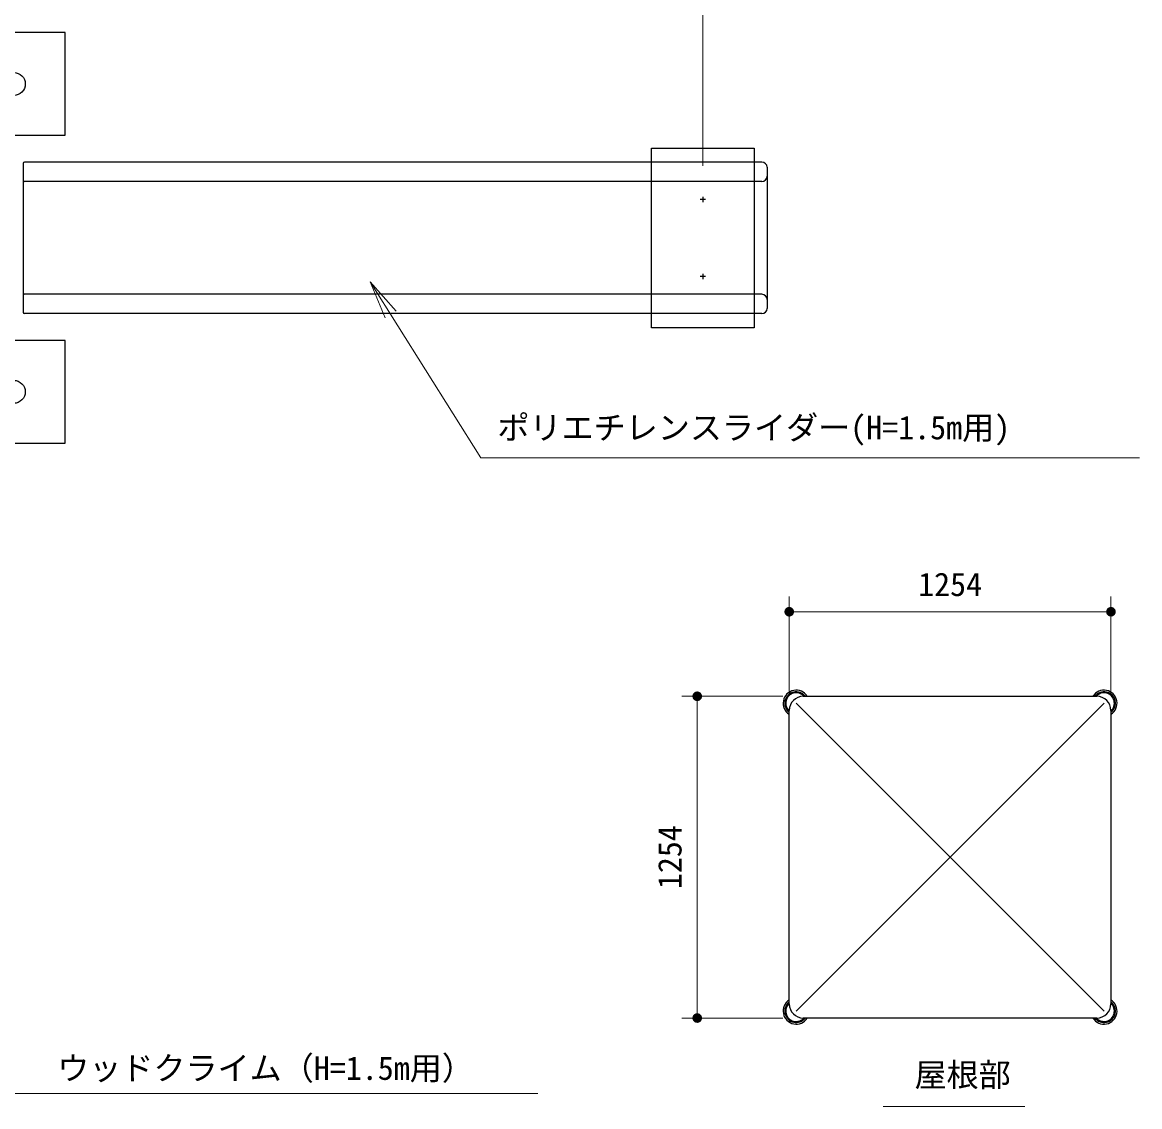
# Model space of a CAD drawing. Units: millimetres at full size, sheet at 1:80. Extents: x 1200 to 32400, y 1200 to 22560.
# Drawn here: x 9044 to 13399, y 15209 to 19435 of the extents above; entities that cross this region are included whole.
import ezdxf
from ezdxf.enums import TextEntityAlignment as Align

# ---------------------------------------------------------------- set-up
doc = ezdxf.new("R2010")
doc.units = ezdxf.units.MM
doc.header["$LTSCALE"] = 80
for name, color, linetype, lineweight in [('D-STR-DIM\u3000寸法線、寸法値', 7, 'Continuous', 13), ('D-STR-HTXT\u3000旗上げ', 7, 'Continuous', 13), ('D-STR-TXT\u3000文字列', 7, 'Continuous', 13), ('D-STR\u3000構造物外形線', 1, 'Continuous', 25)]:
    doc.layers.add(name, color=color, linetype=linetype, lineweight=lineweight)
doc.styles.add('ＭＳ ゴシック', font='')
doc.styles.get('ＭＳ ゴシック').set_extended_font_data('MS Gothic')

# ---------------------------------------------------------------- blocks, each defined once
blk = doc.blocks.new('filled_dot')
at = {"color": 0, "linetype": 'Continuous', "lineweight": -2, "const_width": 1.25}
blk.add_lwpolyline([(-0.625, 0, 1), (0.625, 0, 1)], format="xyb", close=True, dxfattribs=at)
blk = doc.blocks.new('open_arrow')
at = {"color": 0, "linetype": 'Continuous', "lineweight": -2}
blk.add_lwpolyline([(7.5, 1.25), (0, 0), (7.5, -1.25)], dxfattribs=at)

msp = doc.modelspace()

# ---------------------------------------------------------------- linework, layer by layer
at = {"layer": 'D-STR-DIM\u3000寸法線、寸法値'}
for p, q in [((11696.54, 18875.32), (11696.54, 20931.28)), ((11696.54, 18875.32), (11696.54, 20639.69)), ((12032.7, 16818.44), (12032.7, 17197.93)), ((13286.7, 16818.44), (13286.7, 17197.93)), ((12032.7, 17137.93), (13286.7, 17137.93)), ((12007.27, 16808.47), (11614.1, 16808.47)), ((11674.1, 16808.47), (11674.1, 15554.47)), ((12007.27, 15554.47), (11614.1, 15554.47))]:
    msp.add_line(p, q, dxfattribs=at)
at = {"layer": 'D-STR-HTXT\u3000旗上げ'}
for points in [[(10399.32, 18423.28), (10830.98, 17738.02), (10850.98, 17738.02), (13398.57, 17738.02), (12124.77, 17738.02)], [(8635.66, 15968.41), (9004.47, 15260.98), (11052.42, 15260.98)]]:
    msp.add_lwpolyline(points, dxfattribs=at)
at = {"layer": 'D-STR-TXT\u3000文字列'}
msp.add_line((12398.54, 15209.11), (12951.28, 15209.11), dxfattribs=at)
at = {"layer": 'D-STR\u3000構造物外形線'}
for p, q in [((9046.54, 18885.1), (9046.54, 18305.1)), ((11926.54, 18890.1), (9051.54, 18890.1)), ((11946.54, 18870.1), (11946.54, 18320.1)), ((11926.54, 18815.1), (9051.54, 18815.1)), ((11706.75, 18745.1), (11686.07, 18745.1)), ((11696.54, 18755.32), (11696.54, 18734.49)), ((11706.75, 18445.1), (11686.07, 18445.1)), ((11696.54, 18455.32), (11696.54, 18434.49)), ((11926.54, 18375.1), (9051.54, 18375.1)), ((11926.54, 18300.1), (9051.54, 18300.1)), ((12059.7, 16781.47), (13259.7, 15581.47)), ((13259.7, 16781.47), (12059.7, 15581.47)), ((12087.27, 16808.47), (13232.12, 16808.47)), ((13231.6, 16808.47), (13231.6, 16808.48)), ((12032.7, 15609.57), (12032.7, 16753.38)), ((13286.7, 16753.38), (13286.7, 15609.57)), ((13232.12, 15554.47), (12087.27, 15554.47)), ((12087.8, 15554.47), (12087.8, 15554.47)), ((13231.6, 15554.47), (13231.6, 15554.47))]:
    msp.add_line(p, q, dxfattribs=at)
for points in [[(8810.54, 18995.1), (9210.54, 18995.1), (9210.54, 19395.1), (8810.54, 19395.1)], [(11496.47, 18945.1), (11896.47, 18945.1), (11896.47, 18245.1), (11496.47, 18245.1)], [(8810.54, 17795.1), (9210.54, 17795.1), (9210.54, 18195.1), (8810.54, 18195.1)]]:
    msp.add_lwpolyline(points, close=True, dxfattribs=at)
for centre in [(9010.54, 19195.1), (9010.54, 17995.1)]:
    msp.add_circle(centre, 44.55, dxfattribs=at)
for centre, radius, start, end in [((9051.54, 18885.1), 5, 90, 180), ((11926.54, 18870.1), 20, 0, 90), ((9051.54, 18820.1), 5, 180, 270), ((11926.54, 18835.1), 20, 270, 0), ((9051.54, 18370.1), 5, 90, 180), ((11926.54, 18355.1), 20, 0, 90), ((9051.54, 18305.1), 5, 180, 270), ((11926.54, 18320.1), 20, 270, 0), ((12059.7, 16781.47), 50.8, 32.10659, 237.89341), ((12059.7, 16781.47), 44.55, 37.3052, 232.6948), ((12059.7, 16781.47), 40.35, 42.00111, 227.99889), ((13259.7, 16781.47), 50.8, 302.10659, 147.89341), ((13259.7, 16781.47), 44.55, 307.3052, 142.6948), ((13259.7, 16781.47), 40.35, 312.00111, 137.99889), ((12087.8, 16753.38), 55.1, 90, 180), ((13231.6, 16753.38), 55.1, 0, 90), ((12059.7, 15581.47), 50.8, 122.10659, 327.89341), ((12059.7, 15581.47), 44.55, 127.3052, 322.6948), ((12059.7, 15581.47), 40.35, 132.00111, 317.99889), ((12087.8, 15609.57), 55.1, 180, 270), ((13259.7, 15581.47), 50.8, 212.10659, 57.89341), ((13259.7, 15581.47), 44.55, 217.3052, 52.6948), ((13259.7, 15581.47), 40.35, 222.00111, 47.99889), ((13231.6, 15609.57), 55.1, 270, 360)]:
    msp.add_arc(centre, radius, start, end, dxfattribs=at)

# ---------------------------------------------------------------- block references
at = {"layer": 'D-STR-DIM\u3000寸法線、寸法値', "xscale": 15, "yscale": 15}
msp.add_blockref('filled_dot', (12032.7, 17137.93), dxfattribs=at)
for p, rotation in [((13286.7, 17137.93), 180), ((11674.1, 16808.47), 270), ((11674.1, 15554.47), 90)]:
    msp.add_blockref('filled_dot', p, dxfattribs=dict(at, rotation=rotation))
at = {"layer": 'D-STR-HTXT\u3000旗上げ', "xscale": 20, "yscale": 20, "rotation": 302.2}
msp.add_blockref('open_arrow', (10399.32, 18423.28), dxfattribs=at)

# ---------------------------------------------------------------- texts
at = {"layer": 'D-STR-DIM\u3000寸法線、寸法値', "style": 'ＭＳ ゴシック'}
msp.add_text('1254', height=91.64, dxfattribs=at).set_placement((12659.7, 17244.82), align=Align.MIDDLE_CENTER)
msp.add_text('1254', height=91.64, rotation=90, dxfattribs=at).set_placement((11567.21, 16181.47), align=Align.MIDDLE_CENTER)
at = {"layer": 'D-STR-HTXT\u3000旗上げ', "style": 'ＭＳ ゴシック'}
for s, p in [('ポリエチレンスライダー(H=1.5m用)', (10895.37, 17782.41)), ('ウッドクライム（H=1.5m用）', (9179.47, 15285.98))]:
    msp.add_text(s, height=91.64, dxfattribs=at).set_placement(p, align=Align.BOTTOM_LEFT)
at = {"layer": 'D-STR-TXT\u3000文字列', "style": 'ＭＳ ゴシック'}
msp.add_text('屋根部', height=91.64, dxfattribs=at).set_placement((12521.05, 15259.78), align=Align.BOTTOM_LEFT)

doc.saveas('drawing.dxf')
